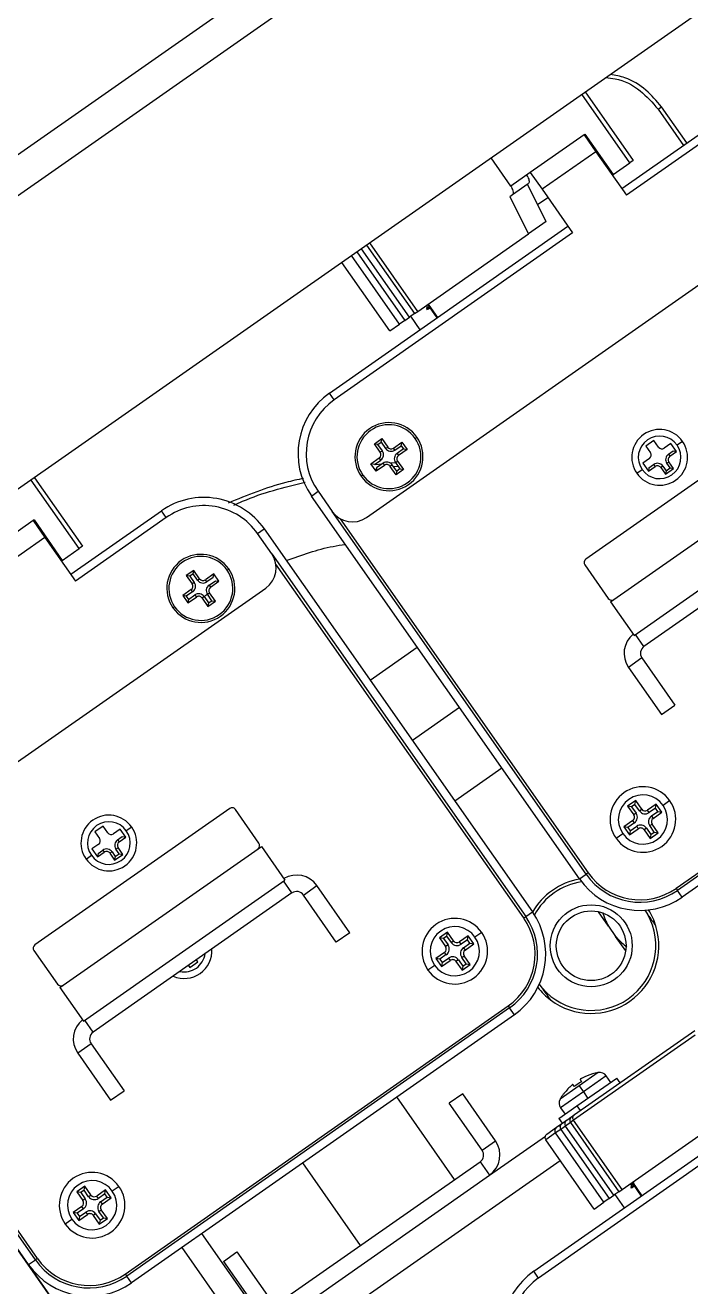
# Model space of a CAD drawing. Header units: millimetres. Extents: x 152904052 to 153933663, y 538271515 to 539240469.
# Drawn here: x 153332993.5 to 153333074.7, y 538932901.4 to 538933055.2 of the extents above; entities that cross this region are included whole.
import ezdxf

# ---------------------------------------------------------------- set-up
doc = ezdxf.new("R2010")
doc.units = ezdxf.units.MM
doc.layers.add('POWR', color=5, linetype='Continuous')

msp = doc.modelspace()

# ---------------------------------------------------------------- linework, layer by layer
at = {"layer": 'POWR', "color": 7}
for p, q in [((153334675.52, 538934217.81), (153332879.94, 538932960.53)), ((153333757.56, 538933570.04), (153332911.78, 538932977.82)), ((153333238.02, 538933170.49), (153332928.59, 538932953.82)), ((153333067.24, 538933038.45), (153333061.39, 538933046.81)), ((153333061.8, 538933047.09), (153333067.65, 538933038.74)), ((153333070.67, 538933045), (153333071.08, 538933045.29)), ((153333070.67, 538933045), (153333073.76, 538933040.58)), ((153333074.17, 538933040.87), (153333071.08, 538933045.29)), ((153333066.24, 538933035.31), (153333077.3, 538933043.05)), ((153333061.65, 538933041.86), (153333055.1, 538933037.27)), ((153333061.75, 538933041.93), (153333061.65, 538933041.86)), ((153333061.65, 538933041.86), (153333063.08, 538933039.81)), ((153333061.75, 538933041.93), (153333065.19, 538933037.02)), ((153333061.92, 538933041.68), (153333061.82, 538933041.62)), ((153333061.98, 538933041.6), (153333061.92, 538933041.47)), ((153333077.87, 538933042.23), (153333066.81, 538933034.49)), ((153333063.08, 538933039.81), (153333056.53, 538933035.23)), ((153333063.08, 538933039.81), (153333066.81, 538933034.49)), ((153333052.74, 538933035.62), (153333050.33, 538933039.06)), ((153333065.19, 538933037.02), (153333067.24, 538933038.45)), ((153333067.65, 538933038.74), (153333067.24, 538933038.45)), ((153333055.1, 538933037.27), (153333052.74, 538933035.62)), ((153333055.1, 538933037.27), (153333056.53, 538933035.23)), ((153333065.19, 538933037.02), (153333065.09, 538933036.95)), ((153333054.83, 538933035.87), (153333052.92, 538933034.53)), ((153333057.04, 538933031.31), (153333054.75, 538933035.81)), ((153333056.53, 538933035.23), (153333060.26, 538933029.9)), ((153333035.11, 538932995.2), (153333090, 538933033.63)), ((153333052.92, 538933034.53), (153333052.58, 538933034.29)), ((153333052.58, 538933034.29), (153333054.87, 538933029.79)), ((153333055.99, 538933033.38), (153333057.22, 538933034.24)), ((153333030.61, 538933010.36), (153333059.69, 538933030.72)), ((153333057.04, 538933031.31), (153333054.87, 538933029.79)), ((153333060.26, 538933029.9), (153333031.18, 538933009.54)), ((153333041.37, 538933020.34), (153333054.87, 538933029.79)), ((153333033.93, 538933027.58), (153333039.78, 538933019.23)), ((153333033.94, 538933027.58), (153333039.79, 538933019.23)), ((153333040.36, 538933019.63), (153333034.51, 538933027.98)), ((153333035.13, 538933028.42), (153333040.98, 538933020.07)), ((153333035.14, 538933028.42), (153333040.99, 538933020.07)), ((153333041.37, 538933020.34), (153333035.52, 538933028.69)), ((153333037.96, 538933017.95), (153333032.11, 538933026.31)), ((153333039.16, 538933018.79), (153333033.31, 538933027.14)), ((153333042.57, 538933021.17), (153333043.71, 538933019.54)), ((153333042.63, 538933021.22), (153333043.78, 538933019.58)), ((153333039.79, 538933019.23), (153333040.36, 538933019.63)), ((153333040.98, 538933020.07), (153333040.36, 538933019.63)), ((153333041.66, 538933018.1), (153333040.52, 538933019.74)), ((153333040.99, 538933020.07), (153333040.98, 538933020.07)), ((153333040.99, 538933020.07), (153333041.37, 538933020.34)), ((153333042.32, 538933021), (153333042.51, 538933021)), ((153333042.61, 538933020.59), (153333042.42, 538933020.52)), ((153333042.61, 538933020.59), (153333042.83, 538933020.79)), ((153333037.96, 538933017.95), (153333039.16, 538933018.79)), ((153333039.78, 538933019.23), (153333039.16, 538933018.79)), ((153333039.79, 538933019.23), (153333039.78, 538933019.23)), ((153333031.18, 538933009.54), (153333030.61, 538933010.36)), ((153333085.62, 538933006.76), (153333061.86, 538932990.13)), ((153333036.09, 538933004.19), (153333036.99, 538933004.82)), ((153333036.51, 538933004.11), (153333036.09, 538933004.19)), ((153333036.8, 538933003.16), (153333036.09, 538933004.19)), ((153333036.51, 538933004.11), (153333036.91, 538933004.39)), ((153333036.91, 538933004.39), (153333036.99, 538933004.82)), ((153333036.91, 538933004.39), (153333037.45, 538933003.62)), ((153333036.99, 538933004.82), (153333037.71, 538933003.79)), ((153333038.4, 538933003.67), (153333039.43, 538933004.39)), ((153333039.35, 538933003.96), (153333039.43, 538933004.39)), ((153333039.43, 538933004.39), (153333040.06, 538933003.49)), ((153333041.05, 538933004.85), (153333041.26, 538933005)), ((153333070.16, 538933004.6), (153333069.18, 538933003.92)), ((153333070.73, 538933003.79), (153333070.16, 538933004.6)), ((153333072.25, 538933004.24), (153333071.43, 538933003.66)), ((153333072.94, 538933003.25), (153333072.25, 538933004.24)), ((153333073.66, 538933004.49), (153333073, 538933004.03)), ((153333037.06, 538933003.34), (153333036.51, 538933004.11)), ((153333037.06, 538933003.34), (153333036.8, 538933003.16)), ((153333037.45, 538933003.62), (153333037.71, 538933003.79)), ((153333038.58, 538933003.42), (153333038.4, 538933003.67)), ((153333038.58, 538933003.42), (153333039.35, 538933003.96)), ((153333039.63, 538933003.56), (153333038.86, 538933003.02)), ((153333038.86, 538933003.02), (153333039.03, 538933002.77)), ((153333040.06, 538933003.49), (153333039.03, 538933002.77)), ((153333039.35, 538933003.96), (153333039.63, 538933003.56)), ((153333039.63, 538933003.56), (153333040.06, 538933003.49)), ((153333069.18, 538933003.92), (153333069.75, 538933003.1)), ((153333071.94, 538933002.93), (153333072.51, 538933003.33)), ((153333071.94, 538933002.93), (153333072.12, 538933002.68)), ((153333072.12, 538933002.68), (153333072.94, 538933003.25)), ((153333072.51, 538933003.33), (153333072.94, 538933003.25)), ((153333035.66, 538933001.75), (153333036.68, 538933002.47)), ((153333036.29, 538933000.85), (153333035.66, 538933001.75)), ((153333036.09, 538933001.67), (153333035.66, 538933001.75)), ((153333036.09, 538933001.67), (153333036.86, 538933002.21)), ((153333036.1, 538933001.11), (153333036.34, 538933001.15)), ((153333036.98, 538933001.71), (153333036.22, 538933001.63)), ((153333037.31, 538933001.56), (153333036.29, 538933000.85)), ((153333036.36, 538933001.28), (153333036.29, 538933000.85)), ((153333037.14, 538933001.82), (153333036.36, 538933001.28)), ((153333036.86, 538933002.21), (153333036.68, 538933002.47)), ((153333037.14, 538933001.82), (153333037.31, 538933001.56)), ((153333038.26, 538933001.62), (153333038.01, 538933001.44)), ((153333038.73, 538933000.42), (153333038.01, 538933001.44)), ((153333038.66, 538933001.89), (153333038.04, 538933001.83)), ((153333038.8, 538933000.85), (153333038.26, 538933001.62)), ((153333038.38, 538933001.44), (153333038.96, 538933001.46)), ((153333038.66, 538933001.9), (153333038.91, 538933002.07)), ((153333038.66, 538933001.9), (153333039.2, 538933001.12)), ((153333039.2, 538933001.12), (153333038.8, 538933000.85)), ((153333038.91, 538933002.07), (153333039.63, 538933001.05)), ((153333039.2, 538933001.12), (153333039.63, 538933001.05)), ((153333064.89, 538932984.93), (153333089.47, 538933002.13)), ((153333069.63, 538933002.4), (153333068.81, 538933001.83)), ((153333068.81, 538933001.83), (153333069.5, 538933000.84)), ((153333069.5, 538933000.84), (153333070.32, 538933001.42)), ((153333069.57, 538933001.27), (153333069.5, 538933000.84)), ((153333069.57, 538933001.27), (153333070.14, 538933001.67)), ((153333070.14, 538933001.67), (153333070.32, 538933001.42)), ((153333071.26, 538933001.47), (153333071.01, 538933001.3)), ((153333071.01, 538933001.3), (153333071.59, 538933000.48)), ((153333071.26, 538933001.47), (153333071.66, 538933000.9)), ((153333071.59, 538933000.48), (153333072.57, 538933001.16)), ((153333071.66, 538933000.9), (153333072.14, 538933001.24)), ((153333071.74, 538933001.81), (153333071.99, 538933001.98)), ((153333072.14, 538933001.24), (153333071.74, 538933001.81)), ((153333072.57, 538933001.16), (153333071.99, 538933001.98)), ((153333072.14, 538933001.24), (153333072.57, 538933001.16)), ((153333000.07, 538932991.42), (153332994.22, 538932999.77)), ((153332994.63, 538933000.06), (153333000.48, 538932991.7)), ((153333034.66, 538933000.38), (153333034.46, 538933000.24)), ((153333039.63, 538933001.05), (153333038.73, 538933000.42)), ((153333038.8, 538933000.85), (153333038.73, 538933000.42)), ((153333068.09, 538933000.59), (153333068.74, 538933001.05)), ((153333071.66, 538933000.9), (153333071.59, 538933000.48)), ((153333028.4, 538932997.82), (153333029.21, 538932998.4)), ((153333029.21, 538932998.4), (153333030.94, 538932995.94)), ((153333067.76, 538932980.83), (153333092.34, 538932998.04)), ((153333061.09, 538932951.13), (153333028.4, 538932997.82)), ((153332999.07, 538932988.28), (153333010.13, 538932996.02)), ((153333010.7, 538932995.2), (153332999.64, 538932987.46)), ((153333010.7, 538932995.2), (153333010.13, 538932996.02)), ((153333061.91, 538932951.71), (153333030.94, 538932995.94)), ((153333031.93, 538932995.04), (153333062.15, 538932951.88)), ((153333093.21, 538932996.45), (153333068.96, 538932979.47)), ((153332994.48, 538932994.83), (153332987.93, 538932990.24)), ((153332994.58, 538932994.9), (153332994.48, 538932994.83)), ((153332994.48, 538932994.83), (153332995.91, 538932992.78)), ((153332994.58, 538932994.9), (153332998.02, 538932989.98)), ((153332994.75, 538932994.65), (153332994.65, 538932994.58)), ((153332994.81, 538932994.57), (153332994.75, 538932994.44)), ((153333021.84, 538932993.24), (153333022.66, 538932993.81)), ((153333022.66, 538932993.81), (153333055.36, 538932947.12)), ((153332995.91, 538932992.78), (153332989.36, 538932988.19)), ((153332995.91, 538932992.78), (153332999.64, 538932987.46)), ((153333023.56, 538932990.78), (153333021.84, 538932993.24)), ((153332998.02, 538932989.98), (153333000.07, 538932991.42)), ((153333000.48, 538932991.7), (153333000.07, 538932991.42)), ((153333023.56, 538932990.78), (153333054.54, 538932946.54)), ((153332998.02, 538932989.98), (153332997.92, 538932989.91)), ((153333018.12, 538932988.79), (153333018.32, 538932988.94)), ((153333054.29, 538932946.37), (153333024.07, 538932989.53)), ((153333061.74, 538932989.43), (153333064.61, 538932985.34)), ((153333014.05, 538932988.76), (153333013.15, 538932988.13)), ((153333013.15, 538932988.13), (153333013.87, 538932987.1)), ((153333013.58, 538932988.05), (153333013.15, 538932988.13)), ((153333013.98, 538932988.33), (153333013.58, 538932988.05)), ((153333013.58, 538932988.05), (153333014.12, 538932987.28)), ((153333014.12, 538932987.28), (153333013.87, 538932987.1)), ((153333013.98, 538932988.33), (153333014.05, 538932988.76)), ((153333014.52, 538932987.56), (153333013.98, 538932988.33)), ((153333014.77, 538932987.73), (153333014.05, 538932988.76)), ((153333014.52, 538932987.56), (153333014.77, 538932987.73)), ((153333016.49, 538932988.33), (153333015.47, 538932987.61)), ((153333015.64, 538932987.36), (153333015.47, 538932987.61)), ((153333016.41, 538932987.9), (153333015.64, 538932987.36)), ((153333015.92, 538932986.96), (153333016.69, 538932987.5)), ((153333016.1, 538932986.71), (153333017.12, 538932987.43)), ((153333016.41, 538932987.9), (153333016.49, 538932988.33)), ((153333017.12, 538932987.43), (153333016.49, 538932988.33)), ((153333016.69, 538932987.5), (153333017.12, 538932987.43)), ((153332967.94, 538932948.17), (153333022.83, 538932986.6)), ((153333013.75, 538932986.41), (153333012.72, 538932985.69)), ((153333013.92, 538932986.15), (153333013.15, 538932985.61)), ((153333013.43, 538932985.22), (153333014.2, 538932985.76)), ((153333013.92, 538932986.15), (153333013.75, 538932986.41)), ((153333014.2, 538932985.76), (153333014.38, 538932985.5)), ((153333015.39, 538932985.66), (153333015.79, 538932985.91)), ((153333015.72, 538932985.84), (153333015.97, 538932986.01)), ((153333016.26, 538932985.06), (153333015.72, 538932985.84)), ((153333015.92, 538932986.96), (153333016.1, 538932986.71)), ((153333016.69, 538932984.99), (153333015.97, 538932986.01)), ((153333011.73, 538932984.32), (153333011.52, 538932984.18)), ((153333012.72, 538932985.69), (153333013.35, 538932984.79)), ((153333013.15, 538932985.61), (153333012.72, 538932985.69)), ((153333013.15, 538932985.61), (153333013.43, 538932985.22)), ((153333013.35, 538932984.79), (153333014.38, 538932985.5)), ((153333013.43, 538932985.22), (153333013.35, 538932984.79)), ((153333015.32, 538932985.56), (153333015.07, 538932985.38)), ((153333015.07, 538932985.38), (153333015.79, 538932984.36)), ((153333015.32, 538932985.56), (153333015.86, 538932984.79)), ((153333015.79, 538932984.36), (153333016.69, 538932984.99)), ((153333015.86, 538932984.79), (153333015.79, 538932984.36)), ((153333015.86, 538932984.79), (153333016.26, 538932985.06)), ((153333016.26, 538932985.06), (153333016.69, 538932984.99)), ((153333064.89, 538932984.93), (153333067.76, 538932980.83)), ((153333072.88, 538932949.99), (153333119.57, 538932982.68)), ((153333119.74, 538932982.44), (153333073.05, 538932949.74)), ((153333120.32, 538932981.62), (153333073.62, 538932948.92)), ((153333068.96, 538932979.47), (153333067.93, 538932980.95)), ((153333035.57, 538932975.38), (153333041.3, 538932979.39)), ((153333068.71, 538932978.08), (153333067.07, 538932976.93)), ((153333068.71, 538932978.08), (153333072.73, 538932972.34)), ((153333067.07, 538932976.93), (153333071.09, 538932971.2)), ((153333046.46, 538932972.02), (153333040.73, 538932968.01)), ((153333071.09, 538932971.2), (153333072.73, 538932972.34)), ((153333051.63, 538932964.65), (153333045.89, 538932960.63)), ((153333018.45, 538932959.73), (153332994.69, 538932943.09)), ((153333022.01, 538932955.51), (153333019.14, 538932959.61)), ((153333067.95, 538932960.69), (153333066.96, 538932960.01)), ((153333066.96, 538932960.01), (153333067.71, 538932958.94)), ((153333067.45, 538932959.92), (153333066.96, 538932960.01)), ((153333067.86, 538932960.2), (153333067.45, 538932959.92)), ((153333067.45, 538932959.92), (153333068, 538932959.14)), ((153333067.86, 538932960.2), (153333067.95, 538932960.69)), ((153333068.4, 538932959.43), (153333067.86, 538932960.2)), ((153333068.69, 538932959.63), (153333067.95, 538932960.69)), ((153333068.4, 538932959.43), (153333068.69, 538932959.63)), ((153333070.45, 538932960.25), (153333069.39, 538932959.51)), ((153333070.37, 538932959.76), (153333069.59, 538932959.22)), ((153333070.37, 538932959.76), (153333070.45, 538932960.25)), ((153333070.65, 538932959.35), (153333070.37, 538932959.76)), ((153333071.14, 538932959.27), (153333070.45, 538932960.25)), ((153333072.11, 538932960.68), (153333071.29, 538932960.1)), ((153333067.58, 538932958.24), (153333066.52, 538932957.5)), ((153333067.79, 538932957.96), (153333067.58, 538932958.24)), ((153333068, 538932959.14), (153333067.71, 538932958.94)), ((153333069.59, 538932959.22), (153333069.39, 538932959.51)), ((153333069.87, 538932958.81), (153333070.65, 538932959.35)), ((153333069.87, 538932958.81), (153333070.08, 538932958.52)), ((153333070.08, 538932958.52), (153333071.14, 538932959.27)), ((153333070.65, 538932959.35), (153333071.14, 538932959.27)), ((153333002.99, 538932957.57), (153333002.01, 538932956.88)), ((153333002.01, 538932956.88), (153333002.58, 538932956.06)), ((153333003.56, 538932956.75), (153333002.99, 538932957.57)), ((153333005.08, 538932957.2), (153333004.26, 538932956.63)), ((153333005.77, 538932956.22), (153333005.08, 538932957.2)), ((153333006.49, 538932957.46), (153333005.83, 538932957)), ((153333065.55, 538932956.09), (153333066.37, 538932956.66)), ((153333066.52, 538932957.5), (153333067.21, 538932956.52)), ((153333067.01, 538932957.41), (153333066.52, 538932957.5)), ((153333067.79, 538932957.96), (153333067.01, 538932957.41)), ((153333067.01, 538932957.41), (153333067.29, 538932957)), ((153333067.21, 538932956.52), (153333068.27, 538932957.26)), ((153333067.29, 538932957), (153333067.21, 538932956.52)), ((153333067.29, 538932957), (153333068.07, 538932957.55)), ((153333068.07, 538932957.55), (153333068.27, 538932957.26)), ((153333069.26, 538932957.34), (153333068.97, 538932957.14)), ((153333068.97, 538932957.14), (153333069.72, 538932956.07)), ((153333069.26, 538932957.34), (153333069.8, 538932956.56)), ((153333069.66, 538932957.63), (153333069.95, 538932957.83)), ((153333070.21, 538932956.85), (153333069.66, 538932957.63)), ((153333069.72, 538932956.07), (153333070.7, 538932956.76)), ((153333069.8, 538932956.56), (153333069.72, 538932956.07)), ((153333069.8, 538932956.56), (153333070.21, 538932956.85)), ((153333070.7, 538932956.76), (153333069.95, 538932957.83)), ((153333070.21, 538932956.85), (153333070.7, 538932956.76)), ((153332997.72, 538932937.89), (153333022.3, 538932955.1)), ((153333002.46, 538932955.37), (153333001.64, 538932954.79)), ((153333004.57, 538932954.77), (153333004.82, 538932954.95)), ((153333004.77, 538932955.9), (153333005.34, 538932956.3)), ((153333004.77, 538932955.9), (153333004.95, 538932955.65)), ((153333005.4, 538932954.13), (153333004.82, 538932954.95)), ((153333004.95, 538932955.65), (153333005.77, 538932956.22)), ((153333005.34, 538932956.3), (153333005.77, 538932956.22)), ((153333022.3, 538932955.1), (153333025.17, 538932951)), ((153333000.92, 538932953.56), (153333001.57, 538932954.02)), ((153333001.64, 538932954.79), (153333002.33, 538932953.81)), ((153333002.33, 538932953.81), (153333003.14, 538932954.38)), ((153333002.4, 538932954.24), (153333002.33, 538932953.81)), ((153333002.4, 538932954.24), (153333002.97, 538932954.64)), ((153333002.97, 538932954.64), (153333003.14, 538932954.38)), ((153333004.09, 538932954.44), (153333003.84, 538932954.26)), ((153333003.84, 538932954.26), (153333004.41, 538932953.44)), ((153333004.09, 538932954.44), (153333004.49, 538932953.87)), ((153333004.41, 538932953.44), (153333005.4, 538932954.13)), ((153333004.49, 538932953.87), (153333004.41, 538932953.44)), ((153333004.49, 538932953.87), (153333004.97, 538932954.21)), ((153333004.97, 538932954.21), (153333004.57, 538932954.77)), ((153333004.97, 538932954.21), (153333005.4, 538932954.13)), ((153333062.15, 538932951.88), (153333061.91, 538932951.71)), ((153332993.92, 538932904.1), (153332961.23, 538932950.79)), ((153333000.59, 538932933.8), (153333025.17, 538932951)), ((153333026.03, 538932949.42), (153333025, 538932950.89)), ((153333061.09, 538932951.13), (153333061.91, 538932951.71)), ((153332994.74, 538932904.67), (153332963.76, 538932948.91)), ((153333026.03, 538932949.42), (153333001.79, 538932932.44)), ((153333027.43, 538932949.17), (153333029.07, 538932950.32)), ((153333031.44, 538932943.44), (153333027.43, 538932949.17)), ((153333033.08, 538932944.58), (153333029.07, 538932950.32)), ((153333072.88, 538932949.99), (153333073.05, 538932949.74)), ((153333073.62, 538932948.92), (153333073.05, 538932949.74)), ((153332964.76, 538932948.01), (153332994.98, 538932904.84)), ((153333069.06, 538932947.31), (153333069.38, 538932946.85)), ((153333054.29, 538932946.37), (153333054.54, 538932946.54)), ((153333054.54, 538932946.54), (153333055.36, 538932947.12)), ((153333064.62, 538932945.39), (153333063.4, 538932947.14)), ((153333033.08, 538932944.58), (153333031.44, 538932943.44)), ((153333045.01, 538932944.63), (153333044.03, 538932943.95)), ((153333044.92, 538932944.14), (153333045.01, 538932944.63)), ((153333045.75, 538932943.57), (153333045.01, 538932944.63)), ((153333047.52, 538932944.19), (153333046.45, 538932943.45)), ((153333047.43, 538932943.7), (153333047.52, 538932944.19)), ((153333048.2, 538932943.21), (153333047.52, 538932944.19)), ((153333049.17, 538932944.62), (153333048.35, 538932944.04)), ((153333064.62, 538932945.39), (153333065.5, 538932944.13)), ((153333044.52, 538932943.86), (153333044.03, 538932943.95)), ((153333044.03, 538932943.95), (153333044.77, 538932942.88)), ((153333044.92, 538932944.14), (153333044.52, 538932943.86)), ((153333044.52, 538932943.86), (153333045.06, 538932943.08)), ((153333045.06, 538932943.08), (153333044.77, 538932942.88)), ((153333045.47, 538932943.37), (153333044.92, 538932944.14)), ((153333045.47, 538932943.37), (153333045.75, 538932943.57)), ((153333046.65, 538932943.16), (153333046.45, 538932943.45)), ((153333047.43, 538932943.7), (153333046.65, 538932943.16)), ((153333046.94, 538932942.75), (153333047.71, 538932943.29)), ((153333046.94, 538932942.75), (153333047.14, 538932942.46)), ((153333047.14, 538932942.46), (153333048.2, 538932943.21)), ((153333047.71, 538932943.29), (153333047.43, 538932943.7)), ((153333047.71, 538932943.29), (153333048.2, 538932943.21)), ((153333066.73, 538932942.38), (153333065.5, 538932944.13)), ((153332994.57, 538932942.4), (153332997.44, 538932938.3)), ((153333014.57, 538932941.02), (153333014.4, 538932941.27)), ((153333044.65, 538932942.18), (153333043.58, 538932941.44)), ((153333043.58, 538932941.44), (153333044.27, 538932940.46)), ((153333044.07, 538932941.35), (153333043.58, 538932941.44)), ((153333044.85, 538932941.9), (153333044.07, 538932941.35)), ((153333044.07, 538932941.35), (153333044.36, 538932940.94)), ((153333044.27, 538932940.46), (153333045.34, 538932941.2)), ((153333044.36, 538932940.94), (153333045.14, 538932941.49)), ((153333044.85, 538932941.9), (153333044.65, 538932942.18)), ((153333045.14, 538932941.49), (153333045.34, 538932941.2)), ((153333046.32, 538932941.28), (153333046.03, 538932941.08)), ((153333046.32, 538932941.28), (153333046.87, 538932940.5)), ((153333046.73, 538932941.56), (153333047.02, 538932941.77)), ((153333047.27, 538932940.79), (153333046.73, 538932941.56)), ((153333047.76, 538932940.7), (153333047.02, 538932941.77)), ((153333013.42, 538932940.58), (153333013.59, 538932940.34)), ((153333013.59, 538932940.34), (153333014.57, 538932941.02)), ((153333042.62, 538932940.03), (153333043.44, 538932940.6)), ((153333044.36, 538932940.94), (153333044.27, 538932940.46)), ((153333046.03, 538932941.08), (153333046.78, 538932940.01)), ((153333046.78, 538932940.01), (153333047.76, 538932940.7)), ((153333046.87, 538932940.5), (153333046.78, 538932940.01)), ((153333046.87, 538932940.5), (153333047.27, 538932940.79)), ((153333047.27, 538932940.79), (153333047.76, 538932940.7)), ((153333056.54, 538932937.86), (153333056.22, 538932938.32)), ((153332997.72, 538932937.89), (153333000.59, 538932933.8)), ((153333005.71, 538932902.95), (153333052.4, 538932935.65)), ((153333052.57, 538932935.4), (153333005.88, 538932902.71)), ((153333052.4, 538932935.65), (153333052.57, 538932935.4)), ((153333053.15, 538932934.58), (153333052.57, 538932935.4)), ((153333001.79, 538932932.44), (153333000.76, 538932933.91)), ((153333053.15, 538932934.58), (153333006.45, 538932901.89)), ((153333075.19, 538932932.07), (153333060.38, 538932921.7)), ((153333060.5, 538932922.4), (153333075.15, 538932932.66)), ((153333001.54, 538932931.04), (153332999.9, 538932929.9)), ((153333001.54, 538932931.04), (153333005.56, 538932925.31)), ((153332999.9, 538932929.9), (153333003.92, 538932924.16)), ((153333063.38, 538932927.53), (153333061.06, 538932925.9)), ((153333062.67, 538932927.37), (153333062.68, 538932927.35)), ((153333061.06, 538932925.9), (153333058.73, 538932924.27)), ((153333060.49, 538932925.81), (153333060.28, 538932926.06)), ((153333060.79, 538932923.45), (153333065.64, 538932926.85)), ((153333061.06, 538932925.9), (153333061.57, 538932925.16)), ((153333061.17, 538932926.68), (153333061.33, 538932926.41)), ((153333064.36, 538932927.11), (153333061.57, 538932925.16)), ((153333064.9, 538932926.33), (153333064.36, 538932927.11)), ((153333066.04, 538932926.28), (153333065.64, 538932926.85)), ((153333003.92, 538932924.16), (153333005.56, 538932925.31)), ((153333045.86, 538932914.47), (153333038.81, 538932924.55)), ((153333046.85, 538932924.92), (153333045.21, 538932923.78)), ((153333050.86, 538932919.19), (153333046.85, 538932924.92)), ((153333061.57, 538932925.16), (153333058.79, 538932923.21)), ((153333059.13, 538932924.87), (153333059.12, 538932924.88)), ((153333061.57, 538932925.16), (153333062.12, 538932924.38)), ((153333049.22, 538932918.04), (153333045.21, 538932923.78)), ((153333055.53, 538932903.29), (153333084.61, 538932923.65)), ((153333085.18, 538932922.83), (153333056.1, 538932902.47)), ((153333058.59, 538932921.92), (153333060.79, 538932923.45)), ((153333058.79, 538932923.21), (153333059.33, 538932922.43)), ((153333060.79, 538932923.45), (153333061.19, 538932922.88)), ((153333066.29, 538932913.27), (153333079.79, 538932922.72)), ((153333058.29, 538932920.85), (153333058.7, 538932921.14)), ((153333058.59, 538932921.92), (153333059, 538932921.34)), ((153333058.7, 538932921.14), (153333058.73, 538932921.16)), ((153333058.7, 538932921.14), (153333058.74, 538932921.07)), ((153333058.73, 538932921.16), (153333058.92, 538932921.29)), ((153333058.92, 538932921.29), (153333059.49, 538932921.69)), ((153333060, 538932921.43), (153333059.37, 538932921)), ((153333059.49, 538932921.69), (153333059.9, 538932921.98)), ((153333059.9, 538932921.98), (153333059.93, 538932922)), ((153333059.9, 538932921.98), (153333059.94, 538932921.91)), ((153333059.93, 538932922), (153333060.12, 538932922.13)), ((153333060.38, 538932921.7), (153333060, 538932921.44)), ((153333060, 538932921.44), (153333065.91, 538932913)), ((153333060, 538932921.44), (153333060, 538932921.43)), ((153333060, 538932921.43), (153333065.9, 538932913)), ((153333060.12, 538932922.13), (153333060.5, 538932922.4)), ((153333066.29, 538932913.27), (153333060.38, 538932921.7)), ((153333050.12, 538932915.01), (153333056.93, 538932919.77)), ((153333058.17, 538932920.16), (153333056.97, 538932919.32)), ((153333057.1, 538932920.01), (153333058.29, 538932920.85)), ((153333058.8, 538932920.59), (153333058.17, 538932920.16)), ((153333064.08, 538932911.72), (153333058.17, 538932920.16)), ((153333059.37, 538932921), (153333058.8, 538932920.6)), ((153333058.8, 538932920.6), (153333064.71, 538932912.16)), ((153333058.8, 538932920.6), (153333058.8, 538932920.59)), ((153333058.8, 538932920.59), (153333064.7, 538932912.16)), ((153333065.28, 538932912.56), (153333059.37, 538932921)), ((153333049.22, 538932918.04), (153333050.86, 538932919.19)), ((153333062.88, 538932910.88), (153333056.97, 538932919.32)), ((153333006.35, 538932880.15), (153333058.72, 538932916.82)), ((153333024.73, 538932899.67), (153333048.98, 538932916.65)), ((153333034.4, 538932906.44), (153333027.34, 538932916.51)), ((153333048.98, 538932916.65), (153333050.12, 538932915.01)), ((153332985.75, 538932915.6), (153333007.2, 538932884.96)), ((153333025.88, 538932898.03), (153333050.12, 538932915.01)), ((153333000.77, 538932913.66), (153332999.79, 538932912.97)), ((153333000.69, 538932913.17), (153333000.77, 538932913.66)), ((153333001.52, 538932912.6), (153333000.77, 538932913.66)), ((153333004.94, 538932913.64), (153333004.12, 538932913.07)), ((153333067.24, 538932913.93), (153333067.43, 538932913.93)), ((153333067.48, 538932914.1), (153333068.63, 538932912.47)), ((153333067.53, 538932913.52), (153333067.75, 538932913.72)), ((153333067.69, 538932913.64), (153333067.53, 538932913.52)), ((153333067.55, 538932914.15), (153333068.7, 538932912.51)), ((153332999.79, 538932912.97), (153333000.54, 538932911.91)), ((153333000.28, 538932912.89), (153332999.79, 538932912.97)), ((153333000.69, 538932913.17), (153333000.28, 538932912.89)), ((153333000.28, 538932912.89), (153333000.83, 538932912.11)), ((153333000.83, 538932912.11), (153333000.54, 538932911.91)), ((153333001.23, 538932912.39), (153333000.69, 538932913.17)), ((153333001.23, 538932912.39), (153333001.52, 538932912.6)), ((153333003.28, 538932913.22), (153333002.22, 538932912.47)), ((153333002.42, 538932912.18), (153333002.22, 538932912.47)), ((153333003.2, 538932912.73), (153333002.42, 538932912.18)), ((153333002.7, 538932911.78), (153333003.48, 538932912.32)), ((153333002.9, 538932911.49), (153333003.97, 538932912.24)), ((153333003.2, 538932912.73), (153333003.28, 538932913.22)), ((153333003.48, 538932912.32), (153333003.2, 538932912.73)), ((153333003.97, 538932912.24), (153333003.28, 538932913.22)), ((153333003.48, 538932912.32), (153333003.97, 538932912.24)), ((153333064.7, 538932912.16), (153333064.08, 538932911.72)), ((153333064.71, 538932912.16), (153333064.7, 538932912.16)), ((153333064.71, 538932912.16), (153333065.28, 538932912.56)), ((153333065.9, 538932913), (153333065.28, 538932912.56)), ((153333066.58, 538932911.03), (153333065.44, 538932912.67)), ((153333065.91, 538932913), (153333065.9, 538932913)), ((153333065.91, 538932913), (153333066.29, 538932913.27)), ((153333000.41, 538932911.21), (153332999.35, 538932910.47)), ((153332999.35, 538932910.47), (153333000.04, 538932909.48)), ((153332999.84, 538932910.38), (153332999.35, 538932910.47)), ((153333000.62, 538932910.92), (153332999.84, 538932910.38)), ((153332999.84, 538932910.38), (153333000.12, 538932909.97)), ((153333000.12, 538932909.97), (153333000.9, 538932910.52)), ((153333000.62, 538932910.92), (153333000.41, 538932911.21)), ((153333000.9, 538932910.52), (153333001.1, 538932910.23)), ((153333002.49, 538932910.59), (153333002.78, 538932910.79)), ((153333003.04, 538932909.81), (153333002.49, 538932910.59)), ((153333002.7, 538932911.78), (153333002.9, 538932911.49)), ((153333003.53, 538932909.73), (153333002.78, 538932910.79)), ((153333062.88, 538932910.88), (153333064.08, 538932911.72)), ((153332998.38, 538932909.06), (153332999.2, 538932909.63)), ((153333000.04, 538932909.48), (153333001.1, 538932910.23)), ((153333000.12, 538932909.97), (153333000.04, 538932909.48)), ((153333002.09, 538932910.31), (153333001.8, 538932910.11)), ((153333001.8, 538932910.11), (153333002.54, 538932909.04)), ((153333002.09, 538932910.31), (153333002.63, 538932909.53)), ((153333002.54, 538932909.04), (153333003.53, 538932909.73)), ((153333002.63, 538932909.53), (153333002.54, 538932909.04)), ((153333002.63, 538932909.53), (153333003.04, 538932909.81)), ((153333003.04, 538932909.81), (153333003.53, 538932909.73)), ((153333023.26, 538932896.2), (153333015.05, 538932907.91)), ((153333012.6, 538932906.19), (153333020.8, 538932894.48)), ((153332993.92, 538932904.1), (153332994.74, 538932904.67)), ((153332994.98, 538932904.84), (153332994.74, 538932904.67)), ((153333017.68, 538932904.5), (153333019.32, 538932905.65)), ((153333017.68, 538932904.5), (153333021.7, 538932898.77)), ((153333019.32, 538932905.65), (153333023.34, 538932899.92)), ((153333007.28, 538932885.01), (153332993.92, 538932904.1)), ((153333005.71, 538932902.95), (153333005.88, 538932902.71)), ((153333006.45, 538932901.89), (153333005.88, 538932902.71)), ((153333056.1, 538932902.47), (153333055.53, 538932903.29))]:
    msp.add_line(p, q, dxfattribs=at)
for radius in [5, 4.25]:
    msp.add_circle((153333062.52, 538932942.98), radius, dxfattribs=at)
for centre, radius, start, end in [((153333035.77, 538933002.99), 9, 125, 215), ((153333035.77, 538933002.99), 8, 125, 215), ((153333037.86, 538933002.62), 4.15, 35, 215), ((153333037.86, 538933002.62), 3.9, 35, 215), ((153333070.87, 538933002.54), 3.4, 35, 215), ((153333037.86, 538933002.62), 4.15, 215, 35), ((153333037.86, 538933002.62), 3.9, 215, 35), ((153333070.87, 538933002.54), 3.4, 215, 35), ((153333070.87, 538933002.54), 2.6, 35, 215), ((153333036.39, 538933002.88), 0.5, 305, 35), ((153333036.39, 538933002.88), 0.807, 305, 35), ((153333038.11, 538933004.08), 0.807, 215, 305), ((153333038.11, 538933004.08), 0.5, 215, 305), ((153333039.32, 538933002.36), 0.807, 125, 215), ((153333039.32, 538933002.36), 0.5, 125, 215), ((153333070.87, 538933002.54), 2.6, 215, 35), ((153333069.34, 538933002.81), 0.5, 305, 35), ((153333071.14, 538933004.07), 0.5, 215, 305), ((153333072.4, 538933002.27), 0.807, 125, 215), ((153333072.4, 538933002.27), 0.5, 125, 215), ((153333037.6, 538933001.16), 0.807, 35, 125), ((153333037.6, 538933001.16), 0.5, 35, 125), ((153333070.6, 538933001.01), 0.807, 35, 125), ((153333070.6, 538933001.01), 0.5, 35, 125), ((153333015.29, 538932988.65), 9, 35, 125), ((153333015.29, 538932988.65), 8, 35, 125), ((153333033.39, 538932997.66), 3, 215, 305), ((153333014.92, 538932986.56), 4.15, 35, 215), ((153333014.92, 538932986.56), 3.9, 35, 215), ((153333021.11, 538932989.06), 3, 305, 35), ((153333014.92, 538932986.56), 4.15, 215, 35), ((153333014.92, 538932986.56), 3.9, 215, 35), ((153333062.15, 538932989.72), 0.5, 125, 215), ((153333013.46, 538932986.82), 0.807, 305, 35), ((153333015.18, 538932988.02), 0.807, 215, 305), ((153333015.18, 538932988.02), 0.5, 215, 305), ((153333013.46, 538932986.82), 0.5, 305, 35), ((153333014.66, 538932985.1), 0.807, 35, 125), ((153333016.38, 538932986.3), 0.807, 125, 215), ((153333016.38, 538932986.3), 0.5, 125, 215), ((153333014.66, 538932985.1), 0.5, 35, 125), ((153333065.02, 538932985.62), 0.5, 215, 305), ((153333069.53, 538932978.65), 3, 128.8226, 215), ((153333069.53, 538932978.65), 1, 125, 215), ((153333068.83, 538932958.38), 4, 35, 215), ((153333068.83, 538932958.38), 3, 35, 215), ((153333018.73, 538932959.32), 0.5, 35, 125), ((153333068.83, 538932958.38), 4, 215, 35), ((153333068.83, 538932958.38), 3, 215, 35), ((153333069.1, 538932959.92), 0.5, 215, 305), ((153333003.7, 538932955.51), 3.4, 35, 215), ((153333003.7, 538932955.51), 2.6, 35, 215), ((153333067.3, 538932958.65), 0.5, 305, 35), ((153333067.3, 538932958.65), 0.851, 305, 35), ((153333069.1, 538932959.92), 0.851, 215, 305), ((153333070.36, 538932958.11), 0.851, 125, 215), ((153333070.36, 538932958.11), 0.5, 125, 215), ((153333003.7, 538932955.51), 3.4, 215, 35), ((153333003.7, 538932955.51), 2.6, 215, 35), ((153333003.97, 538932957.04), 0.5, 215, 305), ((153333068.56, 538932956.85), 0.851, 35, 125), ((153333068.56, 538932956.85), 0.5, 35, 125), ((153333002.17, 538932955.78), 0.5, 305, 35), ((153333005.23, 538932955.24), 0.807, 125, 215), ((153333005.23, 538932955.24), 0.5, 125, 215), ((153333021.6, 538932955.22), 0.5, 305, 35), ((153333003.43, 538932953.98), 0.807, 35, 125), ((153333003.43, 538932953.98), 0.5, 35, 125), ((153333068.46, 538932956.29), 7.7, 215, 305), ((153333026.61, 538932948.6), 3, 35, 121.1774), ((153333062.52, 538932942.98), 8.25, 99.8969, 150.1031), ((153333062.52, 538932942.98), 7.88, 98.5203, 151.4797), ((153333068.46, 538932956.29), 9, 215, 305), ((153333068.46, 538932956.29), 8, 215, 305), ((153333026.61, 538932948.6), 1, 35, 125), ((153333062.52, 538932942.98), 8.25, 16.8051, 32.0306), ((153333045.89, 538932942.32), 4, 35, 215), ((153333047.98, 538932941.95), 7.7, 305, 35), ((153333047.98, 538932941.95), 8, 305, 35), ((153333047.98, 538932941.95), 9, 305, 35), ((153333062.52, 538932942.98), 7.88, 220.5937, 29.4063), ((153333045.89, 538932942.32), 4, 215, 35), ((153333045.89, 538932942.32), 3, 35, 215), ((153333062.52, 538932942.98), 8.25, 233.1949, 16.8051), ((153332994.98, 538932942.68), 0.5, 125, 215), ((153333045.89, 538932942.32), 3, 215, 35), ((153333044.36, 538932942.59), 0.5, 305, 35), ((153333044.36, 538932942.59), 0.851, 305, 35), ((153333046.16, 538932943.86), 0.851, 215, 305), ((153333046.16, 538932943.86), 0.5, 215, 305), ((153333047.43, 538932942.05), 0.851, 125, 215), ((153333012.88, 538932942.4), 3.4, 246.9657, 3.0343), ((153333012.88, 538932942.4), 2.6, 258.8131, 351.1869), ((153333045.62, 538932940.79), 0.851, 35, 125), ((153333045.62, 538932940.79), 0.5, 35, 125), ((153333047.43, 538932942.05), 0.5, 125, 215), ((153332997.85, 538932938.59), 0.5, 215, 305), ((153333062.52, 538932942.98), 8.25, 217.9694, 233.1949), ((153333002.36, 538932931.62), 3, 128.8226, 215), ((153333002.36, 538932931.62), 1, 125, 215), ((153333064.44, 538932921.07), 6.52, 105.6083, 117.5152), ((153333064.41, 538932921.11), 6.5, 99.1279, 105.5214), ((153333063.54, 538932926.54), 1, 35, 99.1279), ((153333064.44, 538932921.07), 6.52, 132.4848, 144.3917), ((153333064.52, 538932920.95), 6.32, 120.3185, 129.6814), ((153333059.61, 538932923.79), 1, 150.8721, 215), ((153333064.41, 538932921.11), 6.5, 144.4786, 150.8721), ((153333059.21, 538932920.88), 0.5, 125, 215), ((153333059.21, 538932920.88), 0.499, 125.07, 215.0698), ((153333058.69, 538932921.06), 0.103, 37.4159, 66.5165), ((153333059.78, 538932921.28), 0.499, 125.07, 215.0698), ((153333060.41, 538932921.72), 0.5, 125, 215), ((153333060.41, 538932921.72), 0.499, 125.07, 215.0698), ((153333059.89, 538932921.9), 0.103, 37.4159, 66.5165), ((153333058.58, 538932920.44), 0.499, 125.07, 215.0698), ((153333048.4, 538932917.47), 1, 305, 35), ((153333048.4, 538932917.47), 3, 305, 35), ((153333001.66, 538932911.35), 4, 35, 215), ((153333001.66, 538932911.35), 4, 215, 35), ((153333001.66, 538932911.35), 3, 35, 215), ((153333001.66, 538932911.35), 3, 215, 35), ((153333000.13, 538932911.62), 0.5, 305, 35), ((153333000.13, 538932911.62), 0.851, 305, 35), ((153333001.93, 538932912.88), 0.851, 215, 305), ((153333001.93, 538932912.88), 0.5, 215, 305), ((153333001.39, 538932909.82), 0.851, 35, 125), ((153333003.19, 538932911.08), 0.851, 125, 215), ((153333003.19, 538932911.08), 0.5, 125, 215), ((153333001.39, 538932909.82), 0.5, 35, 125), ((153333001.29, 538932909.26), 8, 215, 305), ((153333001.29, 538932909.26), 7.7, 215, 305), ((153333001.29, 538932909.26), 9, 215, 305), ((153333060.69, 538932895.92), 9, 125, 215), ((153333060.69, 538932895.92), 8, 125, 215)]:
    msp.add_arc(centre, radius, start, end, dxfattribs=at)
for points, knots in [([(153333064.29, 538933048.84), (153333064.68, 538933048.8), (153333066.19, 538933048.68), (153333068.57, 538933047.42), (153333069.99, 538933045.78), (153333070.67, 538933045)], [0, 0, 0, 0, 0.153671, 0.593318, 1, 1, 1, 1]), ([(153333071.08, 538933045.29), (153333070.49, 538933045.99), (153333069.25, 538933047.46), (153333067.04, 538933048.84), (153333065.46, 538933049.13), (153333064.86, 538933049.24)], [0, 0, 0, 0, 0.365744, 0.75946, 1, 1, 1, 1]), ([(153333054.65, 538933036.96), (153333054.7, 538933036.88), (153333054.8, 538933036.72), (153333054.91, 538933036.46), (153333054.96, 538933036.21), (153333054.94, 538933035.98), (153333054.87, 538933035.9), (153333054.83, 538933035.87)], [0, 0, 0, 0, 0.174736, 0.363548, 0.559692, 0.78787, 1, 1, 1, 1]), ([(153333052.92, 538933034.53), (153333052.96, 538933034.58), (153333053.06, 538933034.69), (153333053.04, 538933035), (153333052.92, 538933035.33), (153333052.8, 538933035.53), (153333052.74, 538933035.62)], [0, 0, 0, 0, 0.273241, 0.566326, 0.792171, 1, 1, 1, 1]), ([(153333042.56, 538933020.94), (153333042.53, 538933020.87), (153333042.49, 538933020.73), (153333042.44, 538933020.6), (153333042.41, 538933020.53)], [0, 0, 0, 0, 0.499894, 1, 1, 1, 1]), ([(153333042.44, 538933020.55), (153333042.44, 538933020.56), (153333042.45, 538933020.59), (153333042.59, 538933020.72), (153333042.76, 538933020.86), (153333042.78, 538933020.87)], [0, 0, 0, 0, 0.347668, 0.949092, 1, 1, 1, 1]), ([(153333042.52, 538933021.01), (153333042.51, 538933021.01), (153333042.49, 538933021), (153333042.5, 538933021.02), (153333042.52, 538933021.03)], [0, 0, 0, 0, 0.234258, 1, 1, 1, 1]), ([(153333042.85, 538933020.76), (153333042.85, 538933020.76), (153333042.82, 538933020.74), (153333042.73, 538933020.68), (153333042.66, 538933020.63), (153333042.61, 538933020.59)], [0, 0, 0, 0, 0.063595, 0.275437, 1, 1, 1, 1]), ([(153333027.45, 538932999.97), (153333026.73, 538932999.82), (153333023.57, 538932999.14), (153333020.57, 538932997.91), (153333018.25, 538932996.97)], [0, 0, 0, 0, 0.227864, 1, 1, 1, 1]), ([(153333018.94, 538932996.69), (153333019.3, 538932996.86), (153333022.07, 538932998.15), (153333025.05, 538932998.89), (153333027.65, 538932999.53)], [0, 0, 0, 0, 0.129235, 1, 1, 1, 1]), ([(153333025.36, 538932989.95), (153333027.23, 538932990.63), (153333029.58, 538932991.49), (153333032.03, 538932991.85), (153333032.53, 538932991.92)], [0, 0, 0, 0, 0.799053, 1, 1, 1, 1]), ([(153333063.89, 538932947.08), (153333064, 538932946.78), (153333064.2, 538932946.2), (153333064.48, 538932945.65), (153333064.62, 538932945.39)], [0, 0, 0, 0, 0.517925, 1, 1, 1, 1]), ([(153333069.38, 538932946.85), (153333069.45, 538932946.76), (153333069.8, 538932946.26), (153333070.14, 538932945.77), (153333070.42, 538932945.37)], [0, 0, 0, 0, 0.179084, 1, 1, 1, 1]), ([(153333065.5, 538932944.13), (153333065.58, 538932944.05), (153333065.98, 538932943.58), (153333066.46, 538932943.19), (153333066.85, 538932942.86)], [0, 0, 0, 0, 0.179084, 1, 1, 1, 1]), ([(153333057.58, 538932936.38), (153333057.41, 538932936.63), (153333057.07, 538932937.11), (153333056.71, 538932937.61), (153333056.54, 538932937.86)], [0, 0, 0, 0, 0.517925, 1, 1, 1, 1]), ([(153332974.57, 538932931.74), (153332974.53, 538932931.02), (153332974.37, 538932927.27), (153332975.23, 538932920.47), (153332977.21, 538932911.52), (153332980.42, 538932902.92), (153332984.66, 538932894.88), (153332989.81, 538932887.55), (153332995.71, 538932881.12), (153333001.74, 538932875.83), (153333006.03, 538932873.09), (153333007.93, 538932871.88)], [0, 0, 0, 0, 0.030131, 0.157165, 0.285275, 0.413386, 0.54042, 0.665356, 0.787271, 0.905377, 1, 1, 1, 1]), ([(153333007.14, 538932873.01), (153333005.61, 538932873.99), (153333001.71, 538932876.49), (153332996.06, 538932881.48), (153332990.2, 538932887.86), (153332985.09, 538932895.14), (153332980.88, 538932903.13), (153332977.69, 538932911.67), (153332975.74, 538932920.55), (153332974.88, 538932927.07), (153332975.02, 538932930.57), (153332975.04, 538932931.06)], [0, 0, 0, 0, 0.078951, 0.200388, 0.325741, 0.454201, 0.584818, 0.716542, 0.848265, 0.978883, 1, 1, 1, 1]), ([(153333060.28, 538932926.06), (153333060.28, 538932926.06), (153333060.26, 538932926.06), (153333060.2, 538932926.02), (153333060.12, 538932925.96), (153333060.06, 538932925.91), (153333060.03, 538932925.88)], [0, 0, 0, 0, 0.250648, 0.499754, 0.7491, 1, 1, 1, 1]), ([(153333060.03, 538932925.88), (153333060.06, 538932925.91), (153333060.12, 538932925.96), (153333060.2, 538932926.02), (153333060.26, 538932926.06), (153333060.28, 538932926.06), (153333060.28, 538932926.06)], [0, 0, 0, 0, 0.2506482, 0.4997541, 0.7490998, 1, 1, 1, 1]), ([(153333061.42, 538932926.86), (153333061.39, 538932926.84), (153333061.32, 538932926.8), (153333061.23, 538932926.74), (153333061.18, 538932926.7), (153333061.17, 538932926.69), (153333061.17, 538932926.68)], [0, 0, 0, 0, 0.250648, 0.499754, 0.7491, 1, 1, 1, 1]), ([(153333060.38, 538932921.7), (153333060.36, 538932921.74), (153333060.31, 538932921.83), (153333060.28, 538932921.98), (153333060.3, 538932922.13), (153333060.37, 538932922.29), (153333060.46, 538932922.36), (153333060.5, 538932922.4)], [0, 0, 0, 0, 0.174928, 0.36388, 0.560047, 0.788091, 1, 1, 1, 1]), ([(153333057.1, 538932920.01), (153333057.04, 538932919.97), (153333056.93, 538932919.87), (153333056.87, 538932919.66), (153333056.89, 538932919.47), (153333056.95, 538932919.37), (153333056.97, 538932919.32)], [0, 0, 0, 0, 0.270336, 0.562527, 0.789797, 1, 1, 1, 1]), ([(153333006.12, 538932884.2), (153333005.69, 538932884.52), (153333003.27, 538932886.32), (153332999.43, 538932890.29), (153332994.65, 538932896.1), (153332990.6, 538932902.7), (153332987.47, 538932909.35), (153332986.2, 538932913.92), (153332985.65, 538932915.91)], [0, 0, 0, 0, 0.042262, 0.235417, 0.428573, 0.6301, 0.838865, 1, 1, 1, 1]), ([(153333067.53, 538932913.52), (153333067.45, 538932913.48), (153333067.29, 538932913.41), (153333067.37, 538932913.51), (153333067.5, 538932913.64), (153333067.66, 538932913.77), (153333067.66, 538932913.77)], [0, 0, 0, 0, 0.332892, 0.658701, 0.99722, 1, 1, 1, 1]), ([(153333067.48, 538932913.87), (153333067.45, 538932913.8), (153333067.4, 538932913.66), (153333067.36, 538932913.53), (153333067.33, 538932913.46)], [0, 0, 0, 0, 0.499894, 1, 1, 1, 1]), ([(153333067.75, 538932914.08), (153333067.66, 538932914.03), (153333067.49, 538932913.94), (153333067.41, 538932913.92), (153333067.43, 538932913.95), (153333067.44, 538932913.96)], [0, 0, 0, 0, 0.402272, 0.802406, 1, 1, 1, 1])]:
    msp.add_open_spline(points, degree=3, knots=knots, dxfattribs=at)

doc.saveas('drawing.dxf')
